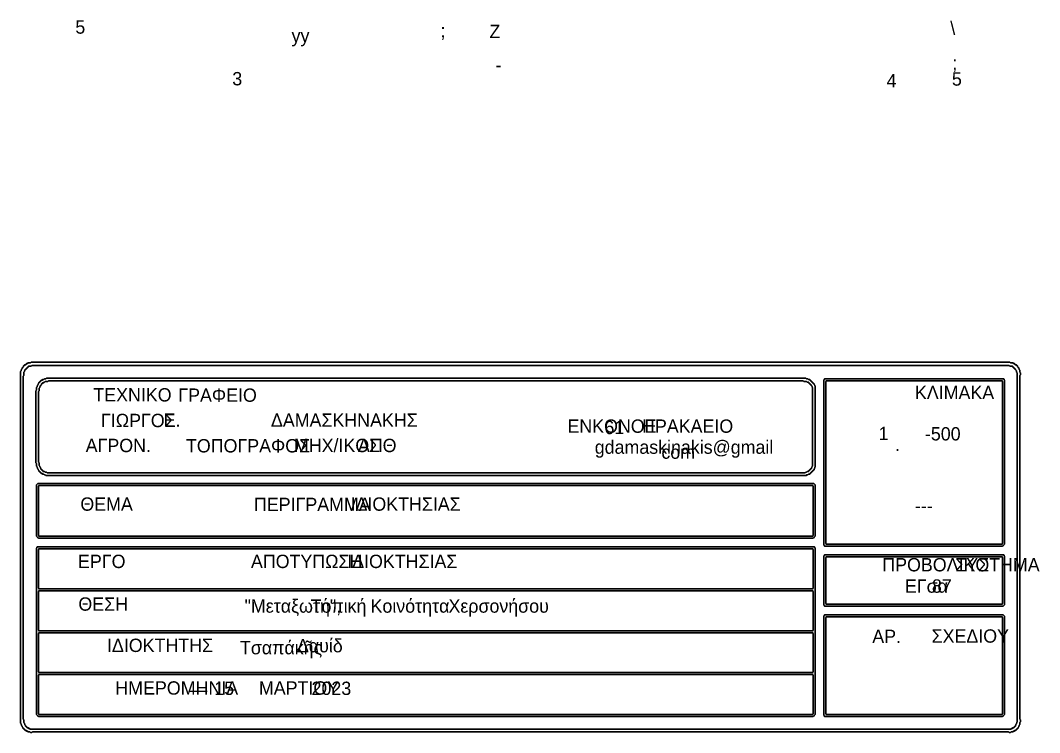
# Model space of a CAD drawing. Header units: metres. Extents: x 7 to 3931, y 6 to 2277.
# Drawn here: x 2401 to 3931, y 28 to 1097 of the extents above; entities that cross this region are included whole.
import ezdxf

# ---------------------------------------------------------------- set-up
doc = ezdxf.new("R2010")
doc.units = ezdxf.units.M

msp = doc.modelspace()

# ---------------------------------------------------------------- linework, layer by layer
for p, q in [((2410, 582), (2408, 580)), ((2409, 580), (2411, 582)), ((2411, 582), (2410, 582)), ((2412, 583), (2411, 582)), ((2411, 582), (2412, 582)), ((2416, 583), (2412, 583)), ((2412, 582), (2413, 583)), ((2413, 583), (2416, 583)), ((2417, 584), (2416, 583)), ((2416, 583), (2417, 584)), ((3886, 584), (2417, 584)), ((2417, 584), (3886, 584)), ((3887, 583), (3886, 584)), ((3886, 584), (3887, 583)), ((3891, 583), (3887, 583)), ((3887, 583), (3890, 583)), ((3890, 583), (3891, 582)), ((3892, 582), (3891, 583)), ((3891, 582), (3892, 582)), ((3893, 582), (3892, 582)), ((3892, 582), (3894, 580)), ((3895, 580), (3893, 582)), ((2402, 571), (2401, 570)), ((2401, 570), (2402, 571)), ((2401, 570), (2401, 42)), ((2401, 42), (2401, 570)), ((2403, 574), (2402, 573)), ((2402, 573), (2402, 571)), ((2402, 572), (2403, 573)), ((2402, 571), (2402, 572)), ((2405, 577), (2403, 575)), ((2403, 574), (2405, 576)), ((2403, 575), (2403, 574)), ((2403, 573), (2403, 574)), ((2407, 580), (2405, 578)), ((2405, 577), (2408, 580)), ((2405, 578), (2405, 577)), ((2405, 576), (2405, 577)), ((2407, 570), (2406, 569)), ((2406, 569), (2407, 570)), ((2406, 569), (2406, 564)), ((2406, 564), (2406, 569)), ((2408, 580), (2407, 580)), ((2413, 578), (2407, 572)), ((2407, 571), (2414, 578)), ((2407, 572), (2407, 570)), ((2407, 570), (2407, 571)), ((2408, 580), (2409, 580)), ((2417, 578), (2413, 578)), ((2414, 578), (2417, 578)), ((2418, 579), (2417, 578)), ((2417, 578), (2418, 579)), ((3885, 579), (2418, 579)), ((2418, 579), (3885, 579)), ((3886, 578), (3885, 579)), ((3885, 579), (3886, 578)), ((3890, 578), (3886, 578)), ((3886, 578), (3889, 578)), ((3889, 578), (3896, 571)), ((3895, 573), (3890, 578)), ((3894, 580), (3895, 580)), ((3896, 580), (3895, 580)), ((3895, 580), (3898, 577)), ((3895, 572), (3895, 573)), ((3896, 571), (3895, 572)), ((3898, 578), (3896, 580)), ((3896, 569), (3896, 571)), ((3896, 571), (3896, 569)), ((3897, 568), (3896, 569)), ((3896, 569), (3897, 568)), ((3897, 43), (3897, 568)), ((3897, 568), (3897, 44)), ((3898, 577), (3898, 578)), ((3900, 575), (3898, 577)), ((3898, 577), (3898, 576)), ((3898, 576), (3900, 574)), ((3900, 573), (3900, 575)), ((3900, 574), (3900, 573)), ((3901, 572), (3900, 573)), ((3900, 573), (3901, 572)), ((3901, 569), (3901, 572)), ((3901, 572), (3901, 569)), ((3902, 568), (3901, 569)), ((3901, 569), (3902, 568)), ((3902, 565), (3902, 568)), ((3902, 568), (3902, 565)), ((2406, 564), (2405, 563)), ((2405, 563), (2406, 564)), ((2405, 563), (2405, 48)), ((2405, 48), (2405, 563)), ((2428, 552), (2427, 551)), ((2427, 551), (2427, 550)), ((2427, 550), (2428, 551)), ((2432, 557), (2428, 553)), ((2428, 552), (2433, 557)), ((2428, 553), (2428, 552)), ((2428, 551), (2428, 552)), ((2433, 557), (2432, 557)), ((2434, 553), (2432, 551)), ((2432, 550), (2435, 553)), ((2432, 551), (2432, 550)), ((2434, 558), (2433, 557)), ((2433, 557), (2434, 557)), ((2436, 558), (2434, 558)), ((2434, 557), (2435, 558)), ((2435, 553), (2434, 553)), ((2435, 558), (2436, 558)), ((2436, 554), (2435, 553)), ((2435, 553), (2436, 553)), ((2437, 559), (2436, 558)), ((2436, 558), (2437, 559)), ((2436, 553), (2438, 555)), ((2437, 554), (2436, 554)), ((2439, 559), (2437, 559)), ((2437, 559), (2439, 559)), ((2438, 555), (2437, 554)), ((2442, 555), (2438, 555)), ((2438, 555), (2442, 555)), ((2440, 560), (2439, 559)), ((2439, 559), (2440, 560)), ((3580, 560), (2440, 560)), ((2440, 560), (3580, 560)), ((2443, 556), (2442, 555)), ((2442, 555), (2443, 556)), ((3576, 556), (2443, 556)), ((2443, 556), (3576, 556)), ((3577, 555), (3576, 556)), ((3576, 556), (3577, 555)), ((3581, 555), (3577, 555)), ((3577, 555), (3581, 555)), ((3581, 559), (3580, 560)), ((3580, 560), (3581, 559)), ((3583, 559), (3581, 559)), ((3581, 559), (3583, 559)), ((3582, 554), (3581, 555)), ((3581, 555), (3582, 554)), ((3584, 554), (3582, 554)), ((3582, 554), (3583, 554)), ((3584, 558), (3583, 559)), ((3583, 559), (3584, 558)), ((3583, 554), (3589, 548)), ((3586, 558), (3584, 558)), ((3584, 558), (3585, 558)), ((3589, 549), (3584, 554)), ((3585, 558), (3593, 550)), ((3593, 551), (3586, 558)), ((3593, 550), (3593, 551)), ((3608, 559), (3607, 558)), ((3607, 557), (3609, 559)), ((3607, 558), (3607, 309)), ((3607, 310), (3607, 557)), ((3877, 559), (3608, 559)), ((3609, 559), (3876, 559)), ((3610, 556), (3610, 311)), ((3875, 556), (3610, 556)), ((3610, 555), (3611, 556)), ((3610, 312), (3610, 555)), ((3611, 556), (3874, 556)), ((3874, 556), (3875, 555)), ((3875, 311), (3875, 556)), ((3875, 555), (3875, 312)), ((3876, 559), (3878, 557)), ((3878, 558), (3877, 559)), ((3878, 311), (3878, 558)), ((3878, 557), (3878, 311)), ((3901, 564), (3902, 565)), ((3902, 565), (3901, 564)), ((3901, 48), (3901, 564)), ((3901, 564), (3901, 48)), ((2425, 542), (2424, 541)), ((2424, 541), (2425, 542)), ((2424, 541), (2424, 433)), ((2424, 433), (2424, 541)), ((2426, 547), (2425, 546)), ((2425, 546), (2426, 547)), ((2425, 546), (2425, 542)), ((2425, 542), (2425, 546)), ((2427, 550), (2426, 549)), ((2426, 549), (2426, 547)), ((2426, 548), (2427, 549)), ((2426, 547), (2426, 548)), ((2427, 549), (2427, 550)), ((2429, 541), (2428, 540)), ((2428, 540), (2429, 541)), ((2428, 540), (2428, 434)), ((2428, 434), (2428, 540)), ((2430, 546), (2429, 545)), ((2429, 545), (2430, 546)), ((2429, 545), (2429, 541)), ((2429, 541), (2429, 545)), ((2432, 550), (2430, 548)), ((2430, 547), (2432, 549)), ((2430, 548), (2430, 546)), ((2430, 546), (2430, 547)), ((2432, 549), (2432, 550)), ((3589, 548), (3589, 549)), ((3590, 547), (3589, 548)), ((3589, 548), (3589, 547)), ((3589, 547), (3590, 546)), ((3590, 428), (3590, 547)), ((3590, 546), (3590, 428)), ((3594, 549), (3593, 550)), ((3593, 550), (3593, 549)), ((3593, 549), (3594, 548)), ((3594, 426), (3594, 549)), ((3594, 548), (3594, 427)), ((2424, 433), (2425, 432)), ((2425, 432), (2424, 433)), ((2425, 432), (2425, 428)), ((2425, 428), (2425, 432)), ((2428, 434), (2429, 433)), ((2429, 433), (2428, 434)), ((2429, 433), (2429, 429)), ((2429, 429), (2429, 433)), ((2429, 429), (2430, 428)), ((2430, 428), (2429, 429)), ((2425, 428), (2426, 427)), ((2426, 427), (2425, 428)), ((2426, 427), (2426, 425)), ((2426, 426), (2426, 427)), ((2427, 425), (2426, 426)), ((2426, 425), (2427, 424)), ((2427, 424), (2427, 425)), ((2427, 424), (2427, 423)), ((2428, 423), (2427, 424)), ((2427, 423), (2428, 422)), ((2428, 422), (2428, 423)), ((2428, 422), (2428, 421)), ((2433, 417), (2428, 422)), ((2428, 421), (2432, 417)), ((2430, 428), (2430, 427)), ((2430, 427), (2430, 428)), ((2430, 427), (2431, 426)), ((2431, 426), (2430, 427)), ((2431, 426), (2431, 424)), ((2431, 425), (2431, 426)), ((2436, 420), (2431, 425)), ((2431, 424), (2435, 420)), ((2432, 417), (2433, 417)), ((2433, 417), (2434, 416)), ((2434, 417), (2433, 417)), ((2435, 416), (2434, 417)), ((2434, 416), (2436, 416)), ((2435, 420), (2437, 420)), ((2436, 416), (2435, 416)), ((2437, 420), (2436, 420)), ((2436, 416), (2437, 415)), ((2437, 415), (2436, 416)), ((2437, 420), (2438, 419)), ((2438, 419), (2437, 420)), ((2437, 415), (2438, 415)), ((2438, 415), (2437, 415)), ((2438, 419), (2440, 419)), ((2440, 419), (2438, 419)), ((2438, 415), (2439, 414)), ((2439, 414), (2438, 415)), ((2439, 414), (3581, 414)), ((3580, 414), (2439, 414)), ((2440, 419), (2441, 418)), ((2441, 418), (2440, 419)), ((2441, 418), (3579, 418)), ((3579, 418), (2441, 418)), ((3579, 418), (3580, 419)), ((3580, 419), (3579, 418)), ((3580, 419), (3581, 419)), ((3581, 419), (3580, 419)), ((3581, 415), (3580, 414)), ((3581, 419), (3582, 420)), ((3582, 420), (3581, 419)), ((3581, 414), (3582, 415)), ((3583, 415), (3581, 415)), ((3582, 420), (3584, 420)), ((3583, 420), (3582, 420)), ((3582, 415), (3583, 415)), ((3589, 426), (3583, 420)), ((3583, 415), (3584, 416)), ((3584, 416), (3583, 415)), ((3584, 420), (3589, 425)), ((3584, 416), (3586, 416)), ((3585, 416), (3584, 416)), ((3593, 424), (3585, 416)), ((3586, 416), (3593, 423)), ((3589, 427), (3590, 428)), ((3590, 428), (3589, 427)), ((3589, 425), (3589, 427)), ((3589, 427), (3589, 426)), ((3594, 427), (3593, 426)), ((3593, 425), (3594, 426)), ((3593, 426), (3593, 424)), ((3593, 423), (3593, 425)), ((2427, 402), (2425, 400)), ((2425, 400), (2427, 402)), ((2425, 400), (2425, 323)), ((2425, 323), (2425, 400)), ((3592, 402), (2427, 402)), ((2427, 402), (3592, 402)), ((2428, 399), (2428, 323)), ((3591, 399), (2428, 399)), ((2428, 398), (2429, 399)), ((2428, 324), (2428, 398)), ((2429, 399), (3590, 399)), ((3590, 399), (3591, 398)), ((3591, 323), (3591, 399)), ((3591, 398), (3591, 324)), ((3594, 400), (3592, 402)), ((3592, 402), (3594, 400)), ((3594, 323), (3594, 400)), ((3594, 400), (3594, 323)), ((2425, 323), (2426, 322)), ((2428, 320), (2425, 323)), ((2426, 322), (2426, 321)), ((2429, 323), (2428, 324)), ((2428, 323), (3591, 323)), ((3590, 323), (2429, 323)), ((3591, 324), (3590, 323)), ((3594, 323), (3591, 320)), ((3593, 322), (3594, 323)), ((3593, 321), (3593, 322)), ((2426, 307), (2425, 306)), ((2425, 305), (2427, 307)), ((2425, 306), (2425, 55)), ((2426, 321), (2427, 321)), ((3593, 307), (2426, 307)), ((2427, 321), (2428, 320)), ((2427, 307), (3592, 307)), ((2428, 320), (3591, 320)), ((3591, 320), (2428, 320)), ((3591, 320), (3592, 321)), ((3592, 321), (3593, 321)), ((3592, 307), (3594, 305)), ((3594, 306), (3593, 307)), ((3594, 55), (3594, 306)), ((3609, 308), (3607, 310)), ((3607, 309), (3608, 308)), ((3608, 308), (3875, 308)), ((3875, 308), (3609, 308)), ((3611, 311), (3610, 312)), ((3610, 311), (3875, 311)), ((3874, 311), (3611, 311)), ((3875, 312), (3874, 311)), ((3878, 311), (3875, 308)), ((3875, 308), (3876, 309)), ((3876, 309), (3877, 309)), ((3877, 310), (3878, 311)), ((3877, 309), (3877, 310)), ((2425, 55), (2425, 305)), ((2428, 304), (2428, 244)), ((3591, 304), (2428, 304)), ((2428, 303), (2429, 304)), ((2428, 245), (2428, 303)), ((2429, 304), (3590, 304)), ((3590, 304), (3591, 303)), ((3591, 244), (3591, 304)), ((3591, 303), (3591, 245)), ((3594, 305), (3594, 55)), ((3608, 295), (3607, 294)), ((3607, 293), (3609, 295)), ((3607, 294), (3607, 219)), ((3607, 220), (3607, 293)), ((3877, 295), (3608, 295)), ((3609, 295), (3876, 295)), ((3610, 292), (3610, 221)), ((3875, 292), (3610, 292)), ((3610, 291), (3611, 292)), ((3610, 222), (3610, 291)), ((3611, 292), (3874, 292)), ((3874, 292), (3875, 291)), ((3875, 221), (3875, 292)), ((3875, 291), (3875, 222)), ((3876, 295), (3878, 293)), ((3878, 294), (3877, 295)), ((3878, 220), (3878, 294)), ((3878, 293), (3878, 220)), ((2429, 244), (2428, 245)), ((3591, 245), (3590, 244)), ((2428, 244), (3591, 244)), ((2428, 241), (2428, 181)), ((3591, 241), (2428, 241)), ((2428, 240), (2429, 241)), ((2428, 182), (2428, 240)), ((3590, 244), (2429, 244)), ((2429, 241), (3590, 241)), ((3590, 241), (3591, 240)), ((3591, 181), (3591, 241)), ((3591, 240), (3591, 182)), ((3609, 218), (3607, 220)), ((3607, 219), (3608, 218)), ((3608, 218), (3876, 218)), ((3876, 218), (3609, 218)), ((3611, 221), (3610, 222)), ((3610, 221), (3875, 221)), ((3874, 221), (3611, 221)), ((3875, 222), (3874, 221)), ((3876, 218), (3878, 220)), ((3878, 220), (3876, 218)), ((3608, 205), (3607, 204)), ((3607, 203), (3609, 205)), ((3607, 204), (3607, 53)), ((3607, 54), (3607, 203)), ((3876, 205), (3608, 205)), ((3609, 205), (3876, 205)), ((3610, 202), (3610, 55)), ((3875, 202), (3610, 202)), ((3610, 201), (3611, 202)), ((3610, 56), (3610, 201)), ((3611, 202), (3874, 202)), ((3874, 202), (3875, 201)), ((3875, 55), (3875, 202)), ((3875, 201), (3875, 56)), ((3878, 203), (3876, 205)), ((3876, 205), (3878, 203)), ((3878, 55), (3878, 203)), ((3878, 203), (3878, 55)), ((2429, 181), (2428, 182)), ((2428, 181), (3591, 181)), ((2428, 178), (2428, 118)), ((3591, 178), (2428, 178)), ((2428, 177), (2429, 178)), ((2428, 119), (2428, 177)), ((3590, 181), (2429, 181)), ((2429, 178), (3590, 178)), ((3591, 182), (3590, 181)), ((3590, 178), (3591, 177)), ((3591, 118), (3591, 178)), ((3591, 177), (3591, 119)), ((2429, 118), (2428, 119)), ((2428, 118), (3591, 118)), ((2428, 115), (2428, 55)), ((3591, 115), (2428, 115)), ((2428, 114), (2429, 115)), ((2428, 56), (2428, 114)), ((3590, 118), (2429, 118)), ((2429, 115), (3590, 115)), ((3591, 119), (3590, 118)), ((3590, 115), (3591, 114)), ((3591, 55), (3591, 115)), ((3591, 114), (3591, 56)), ((2405, 48), (2406, 47)), ((2406, 47), (2405, 48)), ((2406, 47), (2406, 43)), ((2406, 43), (2406, 47)), ((2425, 55), (2426, 54)), ((2428, 52), (2425, 55)), ((2426, 54), (2426, 53)), ((2426, 53), (2427, 53)), ((2427, 53), (2428, 52)), ((2429, 55), (2428, 56)), ((2428, 55), (3591, 55)), ((2428, 52), (3591, 52)), ((3591, 52), (2428, 52)), ((3590, 55), (2429, 55)), ((3591, 56), (3590, 55)), ((3594, 55), (3591, 52)), ((3591, 52), (3592, 53)), ((3592, 53), (3593, 53)), ((3593, 54), (3594, 55)), ((3593, 53), (3593, 54)), ((3609, 52), (3607, 54)), ((3607, 53), (3608, 52)), ((3608, 52), (3875, 52)), ((3875, 52), (3609, 52)), ((3611, 55), (3610, 56)), ((3610, 55), (3875, 55)), ((3874, 55), (3611, 55)), ((3875, 56), (3874, 55)), ((3878, 55), (3875, 52)), ((3875, 52), (3876, 53)), ((3876, 53), (3877, 53)), ((3877, 54), (3878, 55)), ((3877, 53), (3877, 54)), ((3902, 47), (3901, 48)), ((3901, 48), (3902, 47)), ((3902, 44), (3902, 47)), ((3902, 47), (3902, 44)), ((2401, 42), (2402, 41)), ((2402, 41), (2401, 42)), ((2402, 41), (2402, 39)), ((2402, 40), (2402, 41)), ((2403, 39), (2402, 40)), ((2402, 39), (2403, 38)), ((2403, 38), (2403, 39)), ((2403, 38), (2403, 37)), ((2404, 37), (2403, 38)), ((2403, 37), (2404, 36)), ((2404, 36), (2404, 37)), ((2404, 36), (2404, 35)), ((2409, 31), (2404, 36)), ((2404, 35), (2408, 31)), ((2406, 43), (2407, 42)), ((2407, 42), (2406, 43)), ((2407, 42), (2407, 40)), ((2407, 41), (2407, 42)), ((2408, 40), (2407, 41)), ((2407, 40), (2408, 39)), ((2408, 39), (2408, 40)), ((2408, 39), (2408, 38)), ((2412, 35), (2408, 39)), ((2408, 38), (2411, 35)), ((2408, 31), (2409, 31)), ((2409, 31), (2410, 30)), ((2410, 31), (2409, 31)), ((2411, 30), (2410, 31)), ((2411, 35), (2412, 35)), ((2412, 35), (2413, 34)), ((2413, 35), (2412, 35)), ((2414, 34), (2413, 35)), ((2413, 34), (2414, 34)), ((2414, 34), (2415, 33)), ((2415, 34), (2414, 34)), ((2416, 33), (2415, 34)), ((2415, 33), (3888, 33)), ((3887, 33), (2416, 33)), ((3888, 34), (3887, 33)), ((3888, 33), (3889, 34)), ((3889, 34), (3888, 34)), ((3890, 35), (3889, 34)), ((3889, 34), (3890, 34)), ((3890, 34), (3891, 35)), ((3891, 35), (3890, 35)), ((3895, 39), (3891, 35)), ((3891, 35), (3892, 35)), ((3892, 35), (3895, 38)), ((3893, 31), (3892, 30)), ((3893, 30), (3894, 31)), ((3894, 31), (3893, 31)), ((3899, 36), (3894, 31)), ((3894, 31), (3895, 31)), ((3895, 40), (3896, 41)), ((3896, 41), (3895, 40)), ((3895, 38), (3895, 40)), ((3895, 40), (3895, 39)), ((3895, 31), (3899, 35)), ((3897, 44), (3896, 43)), ((3896, 42), (3897, 43)), ((3896, 43), (3896, 41)), ((3896, 41), (3896, 42)), ((3900, 38), (3899, 37)), ((3899, 36), (3900, 37)), ((3899, 37), (3899, 36)), ((3899, 35), (3899, 36)), ((3900, 39), (3901, 40)), ((3901, 40), (3900, 39)), ((3900, 37), (3900, 39)), ((3900, 39), (3900, 38)), ((3901, 43), (3902, 44)), ((3902, 44), (3901, 43)), ((3901, 40), (3901, 43)), ((3901, 43), (3901, 40)), ((2410, 30), (2411, 30)), ((2411, 30), (2412, 29)), ((2412, 30), (2411, 30)), ((2413, 29), (2412, 30)), ((2412, 29), (2415, 29)), ((2415, 29), (2413, 29)), ((2415, 29), (2416, 28)), ((2416, 28), (2415, 29)), ((2416, 28), (2418, 28)), ((2418, 28), (2416, 28)), ((2418, 28), (2419, 29)), ((2419, 29), (2418, 28)), ((2419, 29), (3884, 29)), ((3884, 29), (2419, 29)), ((3884, 29), (3885, 28)), ((3885, 28), (3884, 29)), ((3885, 28), (3887, 28)), ((3887, 28), (3885, 28)), ((3887, 28), (3888, 29)), ((3888, 29), (3887, 28)), ((3888, 29), (3891, 29)), ((3890, 29), (3888, 29)), ((3891, 30), (3890, 29)), ((3891, 29), (3892, 30)), ((3892, 30), (3891, 30)), ((3892, 30), (3893, 30))]:
    msp.add_line(p, q)

# ---------------------------------------------------------------- texts
for s, p in [('5', (2483.5, 1077)), (';', (3031.5, 1071.5)), ('Z', (3105, 1070.5)), ('\\', (3796.5, 1075.5)), ('yy', (2808, 1064)), ('-', (3114, 1020)), (';', (3799.5, 1023)), ('3', (2719, 999.5)), ('4', (3701, 996.5)), ('5', (3799, 999)), ('ΤΕΧΝΙΚΟ', (2510.5, 525)), ('ΓΡΑΦΕΙΟ', (2638, 524.5)), ('ΚΛΙΜΑΚΑ', (3743.5, 528.5)), ('ΓΙΩΡΓΟΣ', (2522, 486.5)), ('Ε.', (2616, 487)), ('ΔΑΜΑΣΚΗΝΑΚΗΣ', (2777, 487)), ('ENKONOE', (3222, 478)), ('61', (3277.5, 476)), ('HPAKAEIO', (3334, 478)), ('1', (3689, 467)), ('-500', (3758.5, 466.5)), ('ΑΓΡΟΝ.', (2499, 449)), ('ΤΟΠΟΓΡΑΦΟΣ', (2649.5, 448.5)), ('ΜΗΧ/ΙΚΟΣ', (2811.5, 449)), ('ΑΠΘ', (2907.5, 449)), ('gdamaskinakis@gmail', (3263, 446.5)), ('com', (3363, 439)), ('.', (3713.5, 450.5)), ('ΘΕΜΑ', (2491, 361)), ('ΠΕΡΙΓΡΑΜΜΑ', (2751.5, 360.5)), ('ΙΔΙΟΚΤΗΣΙΑΣ', (2896.5, 361)), ('---', (3743.5, 358.5)), ('ΕΡΓΟ', (2487.5, 275)), ('ΑΠΟΤΥΠΩΣΗ', (2747, 275)), ('ΙΔΙΟΚΤΗΣΙΑΣ', (2891.5, 275)), ('ΠΡΟΒΟΛΙΚΟ', (3694.5, 270)), ('ΣΥΣΤΗΜΑ', (3804, 270)), ('ΕΓσα', (3728.5, 238)), ('87', (3769, 238)), ('ΘΕΣΗ', (2488, 211)), ('"Μεταξωτή",', (2737.5, 208)), ('Τοπική', (2836.5, 208)), ('Κοινότητα', (2926.5, 208)), ('Χερσονήσου', (3043.5, 208)), ('ΙΔΙΟΚΤΗΤΗΣ', (2531, 149)), ('Δαυίδ', (2816, 148.5)), ('ΑΡ.', (3679.5, 162.5)), ('ΣΧΕΔΙΟΥ', (3768.5, 163)), ('Τσαπάκῆς', (2730.5, 145.5)), ('ΗΜΕΡΟΜΗΝΙΑ', (2543.5, 85)), ('15', (2692, 84.5)), ('MAPTIOY', (2759, 85)), ('2023', (2838, 84.5)), ('—', (2655, 82.5))]:
    msp.add_text(s, height=20).set_placement(p)

doc.saveas('drawing.dxf')
